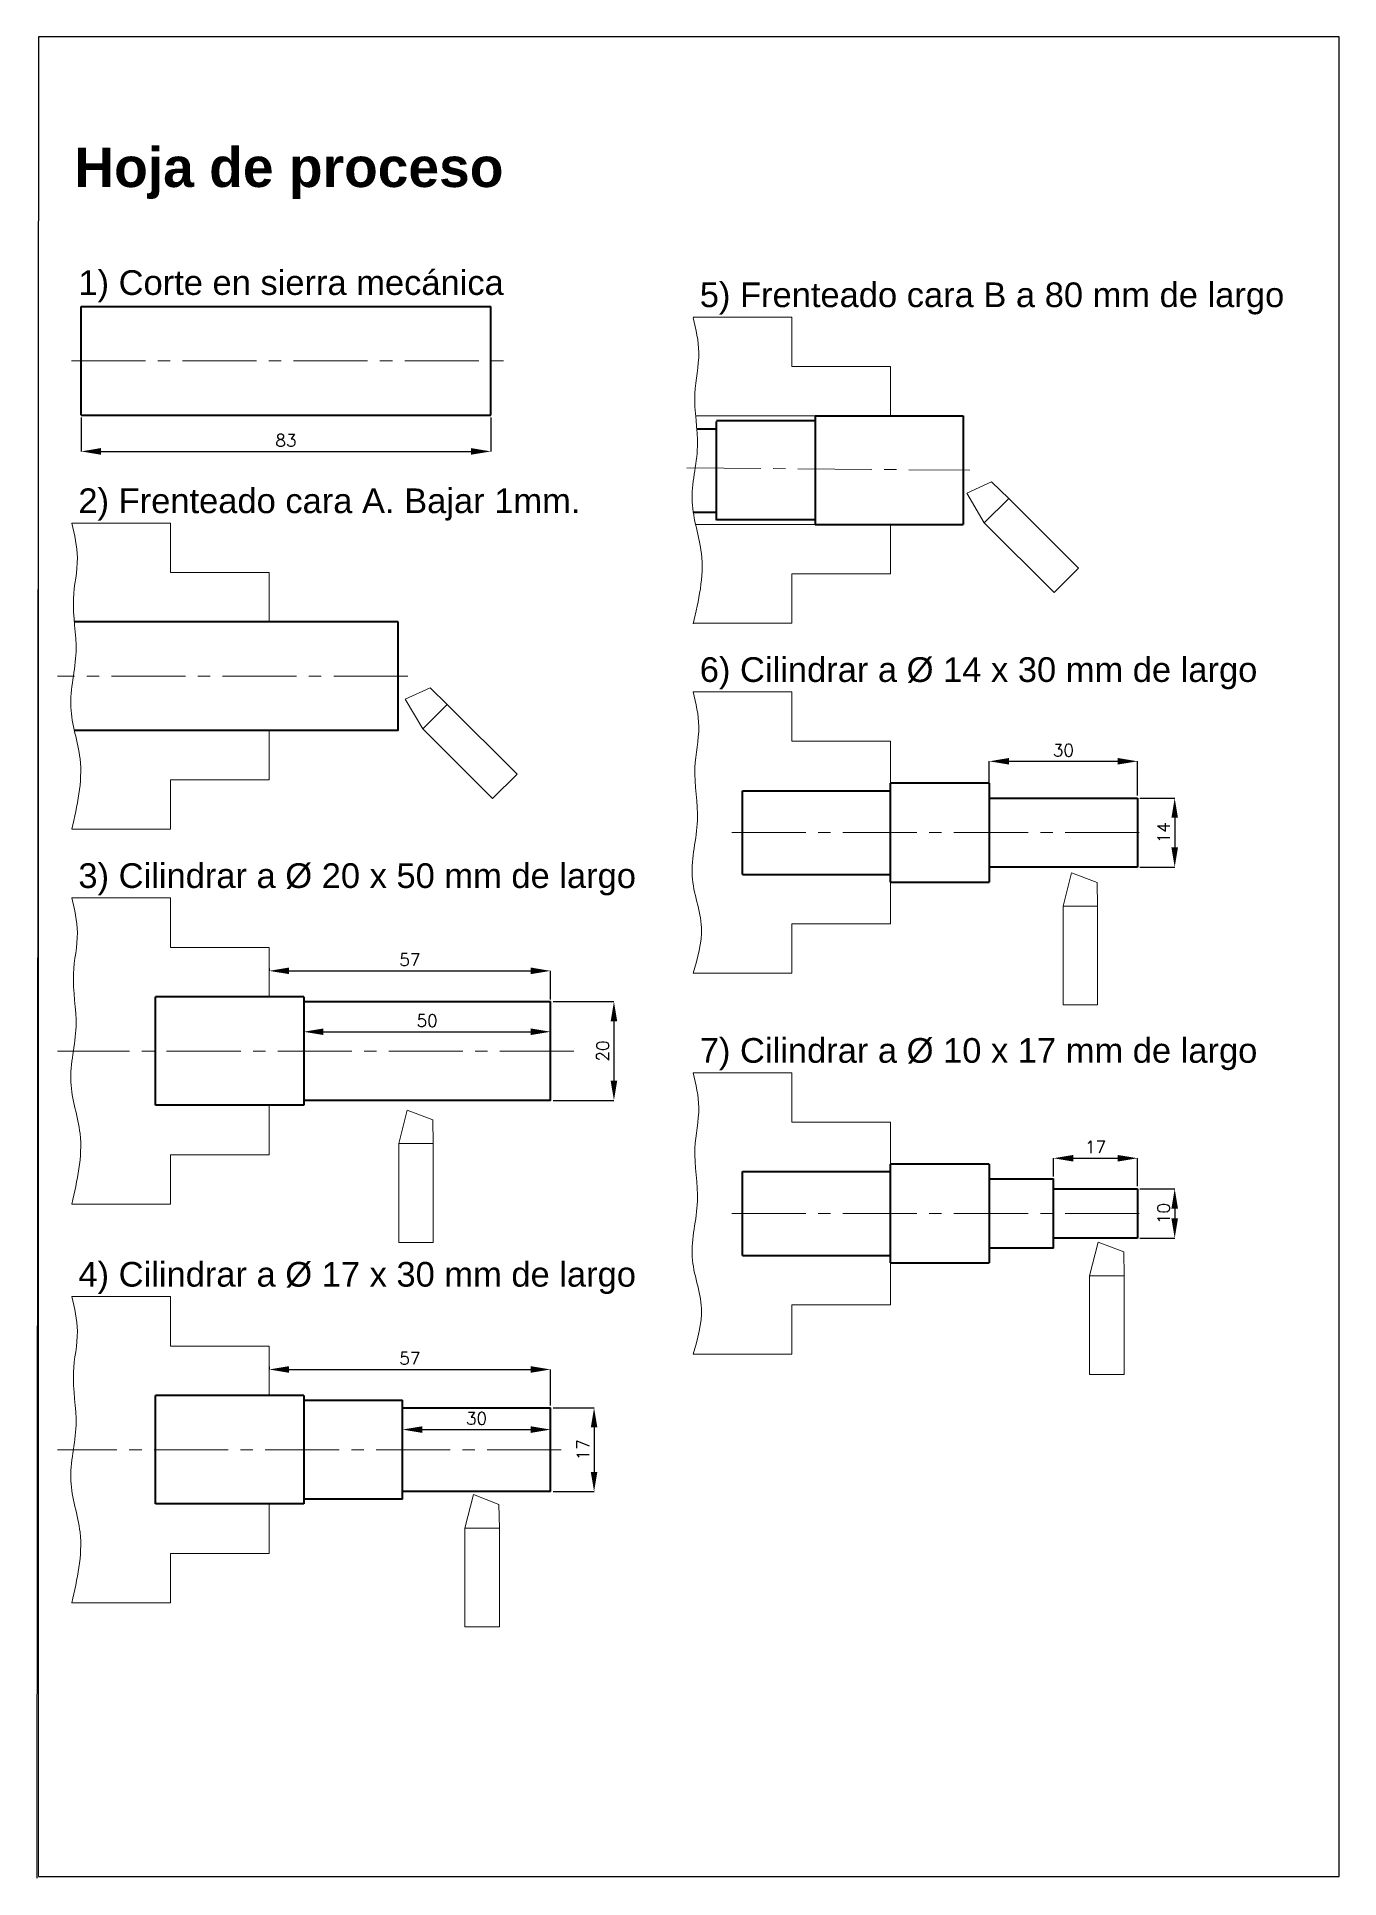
# Paper-space layout 'proceso' of a CAD drawing. Header units: millimetres. Extents: x 0 to 210, y 0 to 297.
# The model-space entities are those that its viewports show. They can reach past a viewport. Long polylines and large blocks are cut down to what shows.
import ezdxf

# ---------------------------------------------------------------- set-up
doc = ezdxf.new("R2010")
doc.units = ezdxf.units.MM
doc.linetypes.add('CENTER2', pattern=[28.575, 19.05, -3.175, 3.175, -3.175])
doc.layers.get('Defpoints').update_dxf_attribs({"color": 4})
for name, color, linetype, lineweight in [('02', 7, 'Continuous', 15), ('04', 7, 'Continuous', 40), ('DIMENSION', 7, 'Continuous', 15), ('ejes', 7, 'CENTER2', 15)]:
    doc.layers.add(name, color=color, linetype=linetype, lineweight=lineweight)
doc.styles.add('Arial', font='arial.ttf')
doc.styles.get("Standard").update_dxf_attribs({"font": 'txt.shx'})
doc.dimstyles.get("Standard").update_dxf_attribs({"dimscale": 100, "dimtxt": 2.5, "dimasz": 4, "dimexe": 0, "dimexo": 0.5, "dimgap": 1, "dimtad": 1, "dimtoh": 1, "dimdec": 0, "dimzin": 0, "dimdsep": 46, "dimtxsty": 'Standard', "dimcen": 2.5, "dimadec": 0, "dimazin": 0, "dimtfac": 1, "dimtdec": 4, "dimtofl": 0, "dimtmove": 2, "dimatfit": 3, "dimfxl": 1, "dimtolj": 1, "dimtzin": 0, "dimarcsym": 0})

# ---------------------------------------------------------------- blocks, each defined once
blk = doc.blocks.new('*D66')
at = {"layer": 'Defpoints', "color": 0}
for p in [(332.32, -8.82), (415.32, -8.82), (415.32, -16.16)]:
    blk.add_point(p, dxfattribs=at)
at = {"layer": 'DIMENSION', "color": 0, "lineweight": -2}
for p, q in [((332.32, -9.32), (332.32, -16.16)), ((415.32, -9.32), (415.32, -16.16)), ((336.32, -16.16), (411.32, -16.16))]:
    blk.add_line(p, q, dxfattribs=at)
at = {"layer": 'DIMENSION', "color": 0}
for points in [[(336.32, -15.49), (336.32, -16.83), (332.32, -16.16)], [(411.32, -16.83), (411.32, -15.49), (415.32, -16.16)]]:
    blk.add_solid(points, dxfattribs=at)
at = {"layer": 'DIMENSION', "color": 0, "insert": (373.82, -13.91), "char_height": 2.5, "attachment_point": 5}
blk.add_mtext('\\A1;83', dxfattribs=at)
blk = doc.blocks.new('*D75')
at = {"layer": 'Defpoints', "color": 0}
for p in [(370.42, -121.39), (427.42, -121.39), (427.42, -127.67)]:
    blk.add_point(p, dxfattribs=at)
at = {"layer": 'DIMENSION', "color": 0, "lineweight": -2}
for p, q in [((370.42, -120.89), (370.42, -121.39)), ((374.42, -121.39), (423.42, -121.39)), ((427.42, -127.17), (427.42, -121.39))]:
    blk.add_line(p, q, dxfattribs=at)
at = {"layer": 'DIMENSION', "color": 0}
for points in [[(374.42, -120.72), (374.42, -122.05), (370.42, -121.39)], [(423.42, -122.05), (423.42, -120.72), (427.42, -121.39)]]:
    blk.add_solid(points, dxfattribs=at)
at = {"layer": 'DIMENSION', "color": 0, "insert": (398.92, -119.14), "char_height": 2.5, "attachment_point": 5}
blk.add_mtext('\\A1;57', dxfattribs=at)
blk = doc.blocks.new('*D76')
at = {"layer": 'Defpoints', "color": 0}
for p in [(377.42, -133.73), (427.42, -133.73), (427.42, -133.73)]:
    blk.add_point(p, dxfattribs=at)
at = {"layer": 'DIMENSION', "color": 0, "lineweight": -2}
for p, q in [((377.42, -134.23), (377.42, -133.73)), ((381.42, -133.73), (423.42, -133.73)), ((427.42, -134.23), (427.42, -133.73))]:
    blk.add_line(p, q, dxfattribs=at)
at = {"layer": 'DIMENSION', "color": 0}
for points in [[(381.42, -133.06), (381.42, -134.39), (377.42, -133.73)], [(423.42, -134.39), (423.42, -133.06), (427.42, -133.73)]]:
    blk.add_solid(points, dxfattribs=at)
at = {"layer": 'DIMENSION', "color": 0, "insert": (402.42, -131.48), "char_height": 2.5, "attachment_point": 5}
blk.add_mtext('\\A1;50', dxfattribs=at)
blk = doc.blocks.new('*D79')
at = {"layer": 'Defpoints', "color": 0}
for p in [(427.42, -127.63), (427.42, -147.63), (440.26, -147.63)]:
    blk.add_point(p, dxfattribs=at)
at = {"layer": 'DIMENSION', "color": 0, "lineweight": -2}
for p, q in [((427.92, -127.63), (440.26, -127.63)), ((440.26, -131.63), (440.26, -143.63)), ((427.92, -147.63), (440.26, -147.63))]:
    blk.add_line(p, q, dxfattribs=at)
at = {"layer": 'DIMENSION', "color": 0}
for points in [[(440.93, -131.63), (439.59, -131.63), (440.26, -127.63)], [(439.59, -143.63), (440.93, -143.63), (440.26, -147.63)]]:
    blk.add_solid(points, dxfattribs=at)
at = {"layer": 'DIMENSION', "color": 0, "insert": (438.01, -137.63), "char_height": 2.5, "attachment_point": 5, "rotation": 90}
blk.add_mtext('\\A1;20', dxfattribs=at)
blk = doc.blocks.new('*D80')
at = {"layer": 'Defpoints', "color": 0}
for p in [(370.42, -202.14), (427.42, -202.14), (427.42, -209.92)]:
    blk.add_point(p, dxfattribs=at)
at = {"layer": 'DIMENSION', "color": 0, "lineweight": -2}
for p, q in [((370.42, -201.64), (370.42, -202.14)), ((374.42, -202.14), (423.42, -202.14)), ((427.42, -209.42), (427.42, -202.14))]:
    blk.add_line(p, q, dxfattribs=at)
at = {"layer": 'DIMENSION', "color": 0}
for points in [[(374.42, -201.48), (374.42, -202.81), (370.42, -202.14)], [(423.42, -202.81), (423.42, -201.48), (427.42, -202.14)]]:
    blk.add_solid(points, dxfattribs=at)
at = {"layer": 'DIMENSION', "color": 0, "insert": (398.92, -199.89), "char_height": 2.5, "attachment_point": 5}
blk.add_mtext('\\A1;57', dxfattribs=at)
blk = doc.blocks.new('*D81')
at = {"layer": 'Defpoints', "color": 0}
for p in [(397.42, -214.32), (427.42, -214.32), (427.42, -215.07)]:
    blk.add_point(p, dxfattribs=at)
at = {"layer": 'DIMENSION', "color": 0, "lineweight": -2}
for p, q in [((397.42, -214.82), (397.42, -214.32)), ((401.42, -214.32), (423.42, -214.32)), ((427.42, -214.57), (427.42, -214.32))]:
    blk.add_line(p, q, dxfattribs=at)
at = {"layer": 'DIMENSION', "color": 0}
for points in [[(401.42, -213.66), (401.42, -214.99), (397.42, -214.32)], [(423.42, -214.99), (423.42, -213.66), (427.42, -214.32)]]:
    blk.add_solid(points, dxfattribs=at)
at = {"layer": 'DIMENSION', "color": 0, "insert": (412.42, -212.07), "char_height": 2.5, "attachment_point": 5}
blk.add_mtext('\\A1;30', dxfattribs=at)
blk = doc.blocks.new('*D82')
at = {"layer": 'Defpoints', "color": 0}
for p in [(427.42, -209.89), (427.42, -226.89), (436.24, -226.89)]:
    blk.add_point(p, dxfattribs=at)
at = {"layer": 'DIMENSION', "color": 0, "lineweight": -2}
for p, q in [((427.92, -209.89), (436.24, -209.89)), ((436.24, -213.89), (436.24, -222.89)), ((427.92, -226.89), (436.24, -226.89))]:
    blk.add_line(p, q, dxfattribs=at)
at = {"layer": 'DIMENSION', "color": 0}
for points in [[(436.9, -213.89), (435.57, -213.89), (436.24, -209.89)], [(435.57, -222.89), (436.9, -222.89), (436.24, -226.89)]]:
    blk.add_solid(points, dxfattribs=at)
at = {"layer": 'DIMENSION', "color": 0, "insert": (433.99, -218.39), "char_height": 2.5, "attachment_point": 5, "rotation": 90}
blk.add_mtext('\\A1;17', dxfattribs=at)
blk = doc.blocks.new('*D104')
at = {"layer": 'Defpoints', "color": 0}
for p in [(546.31, -86.39), (546.31, -100.39), (553.86, -100.39)]:
    blk.add_point(p, dxfattribs=at)
at = {"layer": 'DIMENSION', "color": 0, "lineweight": -2}
for p, q in [((546.81, -86.39), (553.86, -86.39)), ((553.86, -90.39), (553.86, -96.39)), ((546.81, -100.39), (553.86, -100.39))]:
    blk.add_line(p, q, dxfattribs=at)
at = {"layer": 'DIMENSION', "color": 0}
for points in [[(554.53, -90.39), (553.2, -90.39), (553.86, -86.39)], [(553.2, -96.39), (554.53, -96.39), (553.86, -100.39)]]:
    blk.add_solid(points, dxfattribs=at)
at = {"layer": 'DIMENSION', "color": 0, "insert": (551.61, -93.39), "char_height": 2.5, "attachment_point": 5, "rotation": 90}
blk.add_mtext('\\A1;14', dxfattribs=at)
blk = doc.blocks.new('*D110')
at = {"layer": 'Defpoints', "color": 0}
for p in [(546.31, -78.94), (516.31, -86.39), (546.31, -86.39)]:
    blk.add_point(p, dxfattribs=at)
at = {"layer": 'DIMENSION', "color": 0, "lineweight": -2}
for p, q in [((516.31, -85.89), (516.31, -78.94)), ((520.31, -78.94), (542.31, -78.94)), ((546.31, -85.89), (546.31, -78.94))]:
    blk.add_line(p, q, dxfattribs=at)
at = {"layer": 'DIMENSION', "color": 0}
for points in [[(520.31, -78.27), (520.31, -79.6), (516.31, -78.94)], [(542.31, -79.6), (542.31, -78.27), (546.31, -78.94)]]:
    blk.add_solid(points, dxfattribs=at)
at = {"layer": 'DIMENSION', "color": 0, "insert": (531.31, -76.69), "char_height": 2.5, "attachment_point": 5}
blk.add_mtext('\\A1;30', dxfattribs=at)
blk = doc.blocks.new('*D111')
at = {"layer": 'Defpoints', "color": 0}
for p in [(546.31, -165.54), (546.31, -175.54), (553.86, -175.54)]:
    blk.add_point(p, dxfattribs=at)
at = {"layer": 'DIMENSION', "color": 0, "lineweight": -2}
for p, q in [((546.81, -165.54), (553.86, -165.54)), ((553.86, -169.54), (553.86, -171.54)), ((546.81, -175.54), (553.86, -175.54))]:
    blk.add_line(p, q, dxfattribs=at)
at = {"layer": 'DIMENSION', "color": 0}
for points in [[(554.53, -169.54), (553.2, -169.54), (553.86, -165.54)], [(553.2, -171.54), (554.53, -171.54), (553.86, -175.54)]]:
    blk.add_solid(points, dxfattribs=at)
at = {"layer": 'DIMENSION', "color": 0, "insert": (551.61, -170.54), "char_height": 2.5, "attachment_point": 5, "rotation": 90}
blk.add_mtext('\\A1;10', dxfattribs=at)
blk = doc.blocks.new('*D112')
at = {"layer": 'Defpoints', "color": 0}
for p in [(546.31, -159.35), (529.31, -163.54), (546.31, -165.54)]:
    blk.add_point(p, dxfattribs=at)
at = {"layer": 'DIMENSION', "color": 0, "lineweight": -2}
for p, q in [((529.31, -163.04), (529.31, -159.35)), ((533.31, -159.35), (542.31, -159.35)), ((546.31, -165.04), (546.31, -159.35))]:
    blk.add_line(p, q, dxfattribs=at)
at = {"layer": 'DIMENSION', "color": 0}
for points in [[(533.31, -158.69), (533.31, -160.02), (529.31, -159.35)], [(542.31, -160.02), (542.31, -158.69), (546.31, -159.35)]]:
    blk.add_solid(points, dxfattribs=at)
at = {"layer": 'DIMENSION', "color": 0, "insert": (537.81, -157.1), "char_height": 2.5, "attachment_point": 5}
blk.add_mtext('\\A1;17', dxfattribs=at)

msp = doc.modelspace()

# ---------------------------------------------------------------- linework, layer by layer
at = {"layer": '02'}
for p, q in [((476.31, 11.04), (456.31, 11.04)), ((476.31, 1.04), (476.31, 11.04)), ((496.31, 1.04), (476.31, 1.04)), ((496.31, -8.96), (496.31, 1.04)), ((481.03, -8.96), (456.83, -8.96)), ((511.72, -24.59), (516.77, -22.32)), ((516.77, -22.32), (520.24, -25.67)), ((515.29, -30.62), (511.72, -24.59)), ((520.24, -25.67), (515.29, -30.62)), ((534.38, -39.81), (520.24, -25.67)), ((350.42, -30.69), (330.42, -30.69)), ((350.42, -40.69), (350.42, -30.69)), ((481.03, -30.96), (456.84, -30.96)), ((496.31, -30.96), (496.31, -40.96)), ((515.29, -30.62), (529.43, -44.76)), ((370.42, -40.69), (350.42, -40.69)), ((370.42, -50.69), (370.42, -40.69)), ((496.31, -40.96), (476.31, -40.96)), ((476.31, -40.96), (476.31, -50.96)), ((529.43, -44.76), (534.38, -39.81)), ((476.31, -50.96), (456.31, -50.96)), ((397.98, -66.32), (403.03, -64.05)), ((401.54, -72.35), (397.98, -66.32)), ((403.03, -64.05), (406.49, -67.4)), ((476.31, -64.89), (456.31, -64.89)), ((476.31, -74.89), (476.31, -64.89)), ((406.49, -67.4), (401.54, -72.35)), ((420.64, -81.55), (406.49, -67.4)), ((370.42, -72.69), (370.42, -82.69)), ((401.54, -72.35), (415.69, -86.5)), ((496.31, -74.89), (476.31, -74.89)), ((496.31, -84.89), (496.31, -74.89)), ((415.69, -86.5), (420.64, -81.55)), ((370.42, -82.69), (350.42, -82.69)), ((350.42, -82.69), (350.42, -92.69)), ((350.42, -92.69), (330.42, -92.69)), ((496.31, -101.89), (496.31, -111.89)), ((531.24, -108.29), (532.98, -101.5)), ((532.98, -101.5), (538.16, -103.47)), ((538.16, -103.47), (538.24, -108.29)), ((350.42, -106.63), (330.42, -106.63)), ((350.42, -116.63), (350.42, -106.63)), ((496.31, -111.89), (476.31, -111.89)), ((476.31, -111.89), (476.31, -121.89)), ((531.24, -108.29), (531.24, -128.29)), ((538.24, -108.29), (531.24, -108.29)), ((538.24, -128.29), (538.24, -108.29)), ((370.42, -116.63), (350.42, -116.63)), ((370.42, -126.63), (370.42, -116.63)), ((476.31, -121.89), (456.31, -121.89)), ((531.24, -128.29), (538.24, -128.29)), ((476.31, -142.04), (456.31, -142.04)), ((476.31, -152.04), (476.31, -142.04)), ((370.42, -148.63), (370.42, -158.63)), ((396.66, -156.39), (398.4, -149.6)), ((398.4, -149.6), (403.58, -151.56)), ((403.58, -151.56), (403.66, -156.39)), ((496.31, -152.04), (476.31, -152.04)), ((496.31, -162.04), (496.31, -152.04)), ((396.66, -156.39), (396.66, -176.39)), ((403.66, -156.39), (396.66, -156.39)), ((403.66, -176.39), (403.66, -156.39)), ((370.42, -158.63), (350.42, -158.63)), ((350.42, -158.63), (350.42, -168.63)), ((350.42, -168.63), (330.42, -168.63)), ((396.66, -176.39), (403.66, -176.39)), ((496.31, -179.04), (496.31, -189.04)), ((536.61, -183.14), (538.35, -176.35)), ((538.35, -176.35), (543.53, -178.32)), ((543.53, -178.32), (543.61, -183.14)), ((536.61, -183.14), (536.61, -203.14)), ((543.61, -183.14), (536.61, -183.14)), ((543.61, -203.14), (543.61, -183.14)), ((350.42, -187.39), (330.42, -187.39)), ((350.42, -197.39), (350.42, -187.39)), ((496.31, -189.04), (476.31, -189.04)), ((476.31, -189.04), (476.31, -199.04)), ((370.42, -197.39), (350.42, -197.39)), ((370.42, -207.39), (370.42, -197.39)), ((476.31, -199.04), (456.31, -199.04)), ((536.61, -203.14), (543.61, -203.14)), ((410.05, -234.29), (411.79, -227.5)), ((411.79, -227.5), (416.97, -229.47)), ((370.42, -229.39), (370.42, -239.39)), ((416.97, -229.47), (417.05, -234.29)), ((410.05, -234.29), (410.05, -254.29)), ((417.05, -234.29), (410.05, -234.29)), ((417.05, -254.29), (417.05, -234.29)), ((370.42, -239.39), (350.42, -239.39)), ((350.42, -239.39), (350.42, -249.39)), ((350.42, -249.39), (330.42, -249.39)), ((410.05, -254.29), (417.05, -254.29))]:
    msp.add_line(p, q, dxfattribs=at)
for points in [[(456.31, 10.88), (457.45, 3.86), (456.65, -4.44), (457.18, -15.16), (456.11, -26.41), (457.98, -36.85), (456.31, -51.12)], [(330.42, -30.69), (331.56, -37.72), (330.76, -46.02), (331.3, -56.73), (330.23, -67.98), (332.1, -78.43), (330.42, -92.69)], [(456.31, -64.89), (457.45, -71.92), (456.65, -80.22), (457.18, -90.94), (456.11, -102.19), (457.98, -112.63), (456.31, -121.89)], [(330.42, -106.63), (331.56, -113.65), (330.76, -121.96), (331.3, -132.67), (330.23, -143.92), (332.1, -154.37), (330.42, -168.63)], [(456.31, -142.04), (457.45, -149.06), (456.65, -157.36), (457.18, -168.08), (456.11, -179.33), (457.98, -189.78), (456.31, -199.04)], [(330.42, -187.39), (331.56, -194.41), (330.76, -202.72), (331.3, -213.43), (330.23, -224.68), (332.1, -235.13), (330.42, -249.39)]]:
    msp.add_spline(points, degree=3, dxfattribs=at)
at = {"layer": '04'}
for p, q in [((332.32, -8.82), (332.32, 13.18)), ((415.32, -8.82), (415.32, 13.18)), ((481.03, -9.96), (461.03, -9.96)), ((461.03, -30.12), (461.03, -10.12)), ((481.03, -8.96), (481.03, -30.96)), ((511.03, -8.96), (511.03, -30.96)), ((457.06, -11.62), (461.03, -11.62)), ((456.32, -28.46), (461.03, -28.46)), ((461.03, -29.96), (481.03, -29.96)), ((396.54, -72.69), (396.54, -50.69)), ((466.31, -101.89), (466.31, -84.89)), ((466.31, -84.89), (496.31, -84.89)), ((516.31, -83.39), (496.31, -83.39)), ((496.31, -103.39), (496.31, -83.39)), ((516.31, -83.39), (516.31, -103.39)), ((516.31, -86.39), (546.31, -86.39)), ((546.31, -86.39), (546.31, -100.39)), ((546.31, -100.39), (516.31, -100.39)), ((466.31, -101.89), (496.31, -101.89)), ((496.31, -103.39), (516.31, -103.39)), ((347.42, -148.63), (347.42, -126.63)), ((377.42, -126.63), (377.42, -148.63)), ((377.42, -127.63), (427.42, -127.63)), ((427.42, -147.63), (427.42, -127.63)), ((427.42, -147.63), (377.42, -147.63)), ((466.31, -179.04), (466.31, -162.04)), ((466.31, -162.04), (496.31, -162.04)), ((516.31, -160.54), (496.31, -160.54)), ((496.31, -180.54), (496.31, -160.54)), ((516.31, -160.54), (516.31, -180.54)), ((516.31, -163.54), (529.31, -163.54)), ((529.31, -177.54), (529.31, -163.54)), ((529.31, -165.54), (546.31, -165.54)), ((546.31, -165.54), (546.31, -175.54)), ((466.31, -179.04), (496.31, -179.04)), ((529.31, -177.54), (516.31, -177.54)), ((546.31, -175.54), (529.31, -175.54)), ((496.31, -180.54), (516.31, -180.54)), ((347.42, -229.39), (347.42, -207.39)), ((377.42, -207.39), (377.42, -229.39)), ((377.42, -208.39), (397.42, -208.39)), ((397.42, -228.39), (397.42, -208.39)), ((397.42, -209.89), (427.42, -209.89)), ((427.42, -226.89), (427.42, -209.89)), ((427.42, -226.89), (397.42, -226.89)), ((397.42, -228.39), (377.42, -228.39))]:
    msp.add_line(p, q, dxfattribs=at)
at = {"layer": '04', "ltscale": 0.5}
for p, q in [((332.32, 13.18), (415.32, 13.18)), ((332.32, -8.82), (415.32, -8.82)), ((481.03, -8.96), (511.03, -8.96)), ((481.03, -30.96), (511.03, -30.96)), ((396.54, -50.69), (330.95, -50.69)), ((396.54, -72.69), (330.95, -72.69)), ((377.42, -126.63), (347.42, -126.63)), ((377.42, -148.63), (347.42, -148.63)), ((377.42, -207.39), (347.42, -207.39)), ((377.42, -229.39), (347.42, -229.39))]:
    msp.add_line(p, q, dxfattribs=at)
at = {"layer": 'ejes', "ltscale": 0.5}
for p, q in [((330.38, 2.18), (418.01, 2.18)), ((455.01, -19.51), (512.39, -19.96)), ((398.48, -61.69), (327.56, -61.69)), ((464.16, -93.39), (547.9, -93.39)), ((432.13, -137.63), (327.56, -137.63)), ((464.16, -170.54), (547.9, -170.54)), ((429.57, -218.39), (327.56, -218.39))]:
    msp.add_line(p, q, dxfattribs=at)

# ---------------------------------------------------------------- texts
at = {"layer": '02', "char_height": 2.5, "attachment_point": 1, "style": 'Arial'}
for s, insert, width in [('{\\H2x;1) Corte en sierra mecánica}', (331.77, 20.54), 100.7143), ('{\\H2x;5) Frenteado cara B a 80 mm de largo\\P}', (457.65, 18.07), 122.6786), ('{\\H2x;2) Frenteado cara A. Bajar 1mm.}', (331.77, -23.66), 105.7143), ('{\\H2x;6) Cilindrar a %%c 14 x 30 mm de largo}', (457.65, -57.86), 120.3571), ('{\\H2x;3) Cilindrar a %%c 20 x 50 mm de largo}', (331.77, -99.6), 117.1429), ('{\\H2x;7) Cilindrar a %%c 10 x 17 mm de largo}', (457.65, -135.01), 120.3571), ('{\\H2x;4) Cilindrar a %%c 17 x 30 mm de largo}', (331.77, -180.36), 120.3571)]:
    msp.add_mtext(s, dxfattribs=dict(at, insert=insert, width=width))
at = {"layer": '04', "insert": (330.94, 45.4), "char_height": 2.5, "width": 236.8527, "attachment_point": 1, "style": 'Arial'}
msp.add_mtext('{\\H3.2x;\\fArial|b1|i0|c0|p0;Hoja de proceso}', dxfattribs=at)

# ---------------------------------------------------------------- dimensions: what is measured, and where the dimension line sits
at = {"layer": 'DIMENSION'}
for base, p1, p2, picture, middle in [((415.32, -16.16), (332.32, -8.82), (415.32, -8.82), '*D66', (373.82, -13.91)), ((546.31, -78.94), (516.31, -86.39), (546.31, -86.39), '*D110', (531.31, -76.69)), ((427.42, -121.39), (370.42, -121.39), (427.42, -127.67), '*D75', (398.92, -119.14)), ((546.31, -159.35), (529.31, -163.54), (546.31, -165.54), '*D112', (537.81, -157.1)), ((427.42, -202.14), (370.42, -202.14), (427.42, -209.92), '*D80', (398.92, -199.89))]:
    dim = msp.add_linear_dim(base=base, p1=p1, p2=p2, dimstyle='Standard', override={"dimscale": 1, "dimlfac": 1, "dimtxsty": 'Standard', "dimsah": 1, "dimtmove": 1, "dimtolj": 1}, dxfattribs=at)
    dim.commit()
    dim.dimension.update_dxf_attribs({"geometry": picture, "text_midpoint": middle})
for base, p1, p2, angle, picture, middle in [((553.86, -100.39), (546.31, -86.39), (546.31, -100.39), 90, '*D104', (551.61, -93.39)), ((427.42, -133.73), (377.42, -133.73), (427.42, -133.73), 180, '*D76', (402.42, -131.48)), ((440.26, -147.63), (427.42, -127.63), (427.42, -147.63), 90, '*D79', (438.01, -137.63)), ((553.86, -175.54), (546.31, -165.54), (546.31, -175.54), 90, '*D111', (551.61, -170.54)), ((427.42, -214.32), (397.42, -214.32), (427.42, -215.07), 180, '*D81', (412.42, -212.07)), ((436.24, -226.89), (427.42, -209.89), (427.42, -226.89), 90, '*D82', (433.99, -218.39))]:
    dim = msp.add_linear_dim(base=base, p1=p1, p2=p2, angle=angle, dimstyle='Standard', override={"dimscale": 1, "dimlfac": 1, "dimtxsty": 'Standard', "dimsah": 1, "dimtmove": 1, "dimtolj": 1}, dxfattribs=at)
    dim.commit()
    dim.dimension.update_dxf_attribs({"geometry": picture, "text_midpoint": middle})

psp = doc.layouts.new('proceso')

# ---------------------------------------------------------------- linework, layer by layer
at = {"layer": 'Defpoints', "color": 1}
for p, q in [((0, 297), (-0.26, -0.28)), ((210, 297), (0, 297)), ((210, 0), (210, 297)), ((0, 0), (210, 0))]:
    psp.add_line(p, q, dxfattribs=at)

# ---------------------------------------------------------------- viewports
at = {"layer": 'Defpoints', "view_target_point": (502.72, -145.58)}
psp.add_viewport(center=(105, 148.5), size=(210, 297), view_center_point=(-47.29, 27.07), view_height=372.673, dxfattribs=at)

doc.saveas('drawing.dxf')
